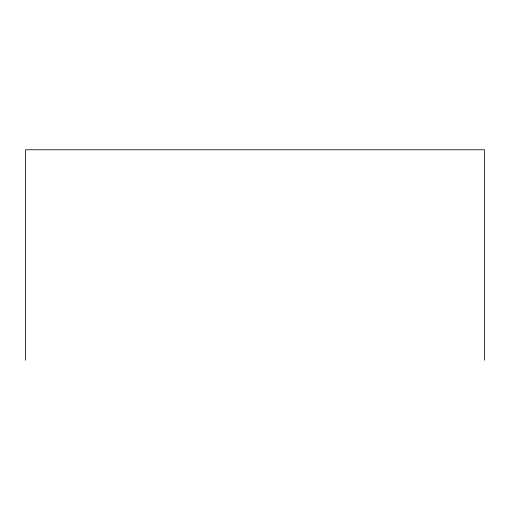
<?xml version="1.0" encoding="UTF-8"?>
<svg xmlns="http://www.w3.org/2000/svg" width="510" height="510" viewBox="0 0 510 510"><rect width="100%" height="100%" fill="white"/><g stroke="black" fill="none" stroke-linecap="round" stroke-linejoin="round"><path stroke-width="0.76" d="M484.5 360.226L484.5 149.774L25.5 149.774L25.5 360.226"/></g></svg>
